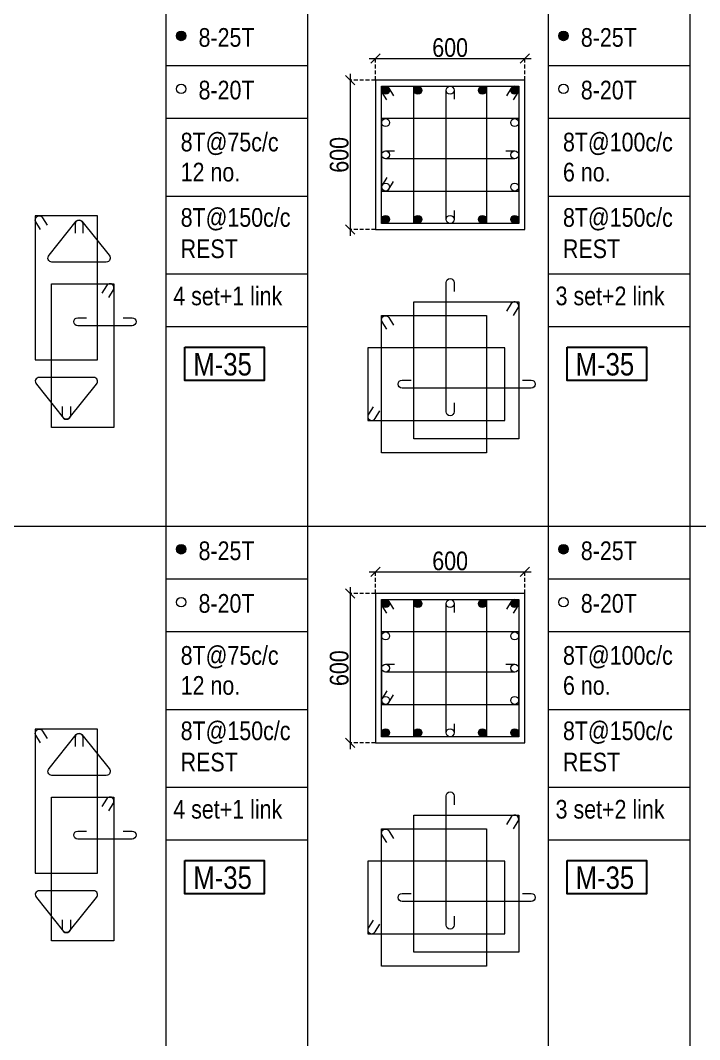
# Model space of a CAD drawing. Header units: millimetres. Extents: x 1112055 to 3390982, y -148532 to 766891.
# Drawn here: x 2289154 to 2300051, y 541078 to 557438 of the extents above; entities that cross this region are included whole.
import ezdxf
from ezdxf.enums import TextEntityAlignment as Align

# ---------------------------------------------------------------- set-up
doc = ezdxf.new("R2010")
doc.units = ezdxf.units.MM
doc.header["$PDMODE"] = 35
doc.header["$PDSIZE"] = -25
doc.linetypes.add('DASHED2', pattern=[0.375, 0.25, -0.125])
doc.linetypes.add('Hidden', pattern=[9.525, 6.35, -3.175])
for name, color, linetype, lineweight in [('B COL. SIZE DIM', 220, 'Continuous', 25), ('B COLSCH', 204, 'Continuous', 20), ('B COLUMN', 1, 'Hidden', 9), ('B STEEL', 34, 'Continuous', 15)]:
    doc.layers.add(name, color=color, linetype=linetype, lineweight=lineweight)
doc.layers.add('B TEXT', color=7, linetype='Continuous')
doc.styles.add('dim inside', font='romans.shx', dxfattribs={"width": 0.8, "height": 125})
doc.styles.add('SWINC', font='swissc.ttf')
doc.dimstyles.new('dim inside', dxfattribs={"dimtxt": 125, "dimasz": 100, "dimexe": 0, "dimexo": 0, "dimgap": 10, "dimtad": 0, "dimdec": 0, "dimzin": 0, "dimdsep": 46, "dimtxsty": 'dim inside', "dimblk": 'SMALL', "dimcen": 0.09, "dimadec": 0, "dimazin": 0, "dimtfac": 1, "dimtdec": 0, "dimtofl": 0, "dimtmove": 0, "dimatfit": 3, "dimfxl": 1, "dimtolj": 1, "dimtzin": 0, "dimarcsym": 2})

# ---------------------------------------------------------------- blocks, each defined once
blk = doc.blocks.new('_Oblique')
at = {"color": 0, "linetype": 'ByBlock', "lineweight": -2}
blk.add_line((-0.5, -0.5), (0.5, 0.5), dxfattribs=at)
blk = doc.blocks.new('*D3416')
at = {"layer": 'B COL. SIZE DIM', "color": 250, "lineweight": 9, "ltscale": 250, "transparency": 16777216}
blk.add_line((2294749, 548585), (2297349, 548585), dxfattribs=at)
at = {"layer": 'B COL. SIZE DIM', "color": 250, "linetype": 'DASHED2', "lineweight": 9, "ltscale": 250, "transparency": 16777216}
for p, q in [((2294849, 548240), (2294849, 548585)), ((2297249, 548240), (2297249, 548585))]:
    blk.add_line(p, q, dxfattribs=at)
at = {"layer": 'Defpoints', "color": 0, "transparency": 16777216}
for p in [(2297249, 548585), (2294849, 548240), (2297249, 548240)]:
    blk.add_point(p, dxfattribs=at)
at = {"layer": 'B COL. SIZE DIM', "color": 250, "lineweight": 9, "transparency": 16777216, "xscale": 150, "yscale": 150, "zscale": 150, "rotation": 180}
blk.add_blockref('_Oblique', (2294849, 548585), dxfattribs=at)
at = {"layer": 'B COL. SIZE DIM', "color": 250, "lineweight": 9, "transparency": 16777216, "xscale": 150, "yscale": 150, "zscale": 150}
blk.add_blockref('_Oblique', (2297249, 548585), dxfattribs=at)
at = {"layer": 'B COL. SIZE DIM', "color": 6, "transparency": 16777216, "insert": (2296049, 548760), "char_height": 300, "attachment_point": 5, "style": 'SWINC'}
blk.add_mtext('\\A1;600', dxfattribs=at)
blk = doc.blocks.new('*D3417')
at = {"layer": 'B COL. SIZE DIM', "color": 250, "lineweight": 9, "ltscale": 250, "transparency": 16777216}
blk.add_line((2294445, 548340), (2294445, 545740), dxfattribs=at)
at = {"layer": 'B COL. SIZE DIM', "color": 250, "linetype": 'DASHED2', "lineweight": 9, "ltscale": 250, "transparency": 16777216}
for p, q in [((2294849, 548240), (2294445, 548240)), ((2294849, 545840), (2294445, 545840))]:
    blk.add_line(p, q, dxfattribs=at)
at = {"layer": 'Defpoints', "color": 0, "transparency": 16777216}
for p in [(2294849, 548240), (2294445, 545840), (2294849, 545840)]:
    blk.add_point(p, dxfattribs=at)
at = {"layer": 'B COL. SIZE DIM', "color": 250, "lineweight": 9, "transparency": 16777216, "xscale": 150, "yscale": 150, "zscale": 150}
for p, rotation in [((2294445, 548240), 90), ((2294445, 545840), 270)]:
    blk.add_blockref('_Oblique', p, dxfattribs=dict(at, rotation=rotation))
at = {"layer": 'B COL. SIZE DIM', "color": 6, "transparency": 16777216, "insert": (2294270, 547040), "char_height": 300, "attachment_point": 5, "rotation": 90, "style": 'SWINC'}
blk.add_mtext('\\A1;600', dxfattribs=at)
blk = doc.blocks.new('*D3418')
at = {"layer": 'B COL. SIZE DIM', "color": 250, "lineweight": 9, "ltscale": 250, "transparency": 16777216}
blk.add_line((2294749, 556825), (2297349, 556825), dxfattribs=at)
at = {"layer": 'B COL. SIZE DIM', "color": 250, "linetype": 'DASHED2', "lineweight": 9, "ltscale": 250, "transparency": 16777216}
for p, q in [((2294849, 556480), (2294849, 556825)), ((2297249, 556480), (2297249, 556825))]:
    blk.add_line(p, q, dxfattribs=at)
at = {"layer": 'Defpoints', "color": 0, "transparency": 16777216}
for p in [(2297249, 556825), (2294849, 556480), (2297249, 556480)]:
    blk.add_point(p, dxfattribs=at)
at = {"layer": 'B COL. SIZE DIM', "color": 250, "lineweight": 9, "transparency": 16777216, "xscale": 150, "yscale": 150, "zscale": 150, "rotation": 180}
blk.add_blockref('_Oblique', (2294849, 556825), dxfattribs=at)
at = {"layer": 'B COL. SIZE DIM', "color": 250, "lineweight": 9, "transparency": 16777216, "xscale": 150, "yscale": 150, "zscale": 150}
blk.add_blockref('_Oblique', (2297249, 556825), dxfattribs=at)
at = {"layer": 'B COL. SIZE DIM', "color": 6, "transparency": 16777216, "insert": (2296049, 557000), "char_height": 300, "attachment_point": 5, "style": 'SWINC'}
blk.add_mtext('\\A1;600', dxfattribs=at)
blk = doc.blocks.new('*D3419')
at = {"layer": 'B COL. SIZE DIM', "color": 250, "lineweight": 9, "ltscale": 250, "transparency": 16777216}
blk.add_line((2294445, 556580), (2294445, 553980), dxfattribs=at)
at = {"layer": 'B COL. SIZE DIM', "color": 250, "linetype": 'DASHED2', "lineweight": 9, "ltscale": 250, "transparency": 16777216}
for p, q in [((2294849, 556480), (2294445, 556480)), ((2294849, 554080), (2294445, 554080))]:
    blk.add_line(p, q, dxfattribs=at)
at = {"layer": 'Defpoints', "color": 0, "transparency": 16777216}
for p in [(2294849, 556480), (2294445, 554080), (2294849, 554080)]:
    blk.add_point(p, dxfattribs=at)
at = {"layer": 'B COL. SIZE DIM', "color": 250, "lineweight": 9, "transparency": 16777216, "xscale": 150, "yscale": 150, "zscale": 150}
for p, rotation in [((2294445, 556480), 90), ((2294445, 554080), 270)]:
    blk.add_blockref('_Oblique', p, dxfattribs=dict(at, rotation=rotation))
at = {"layer": 'B COL. SIZE DIM', "color": 6, "transparency": 16777216, "insert": (2294270, 555280), "char_height": 300, "attachment_point": 5, "rotation": 90, "style": 'SWINC'}
blk.add_mtext('\\A1;600', dxfattribs=at)

msp = doc.modelspace()

# ---------------------------------------------------------------- hatches: boundary and pattern name
at = {"layer": 'B STEEL', "lineweight": 9, "ltscale": 0.5}
h = msp.add_hatch(color=34, dxfattribs=at)
edge = h.paths.add_edge_path()
edge.add_arc((2291734, 557189.1), 76.8, 0, 360)
h = msp.add_hatch(color=34, dxfattribs=at)
edge = h.paths.add_edge_path()
edge.add_arc((2297867.6, 557189.1), 76.8, 0, 360)
h = msp.add_hatch(color=34, dxfattribs=at)
edge = h.paths.add_edge_path()
edge.add_arc((2295013.2, 556315.9), 64, 0, 360)
at = {"layer": 'B STEEL'}
h = msp.add_hatch(color=34, dxfattribs=at)
edge = h.paths.add_edge_path()
edge.add_arc((2295531.2, 556315.9), 64, 0, 360)
h = msp.add_hatch(color=34, dxfattribs=at)
edge = h.paths.add_edge_path()
edge.add_arc((2296567.1, 556315.9), 64, 0, 360)
at = {"layer": 'B STEEL', "lineweight": 9, "ltscale": 0.5}
h = msp.add_hatch(color=34, dxfattribs=at)
edge = h.paths.add_edge_path()
edge.add_arc((2297085.1, 556315.9), 64, 180, 540, ccw=False)
h = msp.add_hatch(color=34, dxfattribs=at)
edge = h.paths.add_edge_path()
edge.add_arc((2295013.2, 554243.9), 64, 0, 360, ccw=False)
at = {"layer": 'B STEEL'}
h = msp.add_hatch(color=34, dxfattribs=at)
edge = h.paths.add_edge_path()
edge.add_arc((2295531.2, 554243.9), 64, 0, 360)
h = msp.add_hatch(color=34, dxfattribs=at)
edge = h.paths.add_edge_path()
edge.add_arc((2296567.1, 554243.9), 64, 0, 360)
at = {"layer": 'B STEEL', "lineweight": 9, "ltscale": 0.5}
h = msp.add_hatch(color=34, dxfattribs=at)
edge = h.paths.add_edge_path()
edge.add_arc((2297085.1, 554243.9), 64, -180, 180)
h = msp.add_hatch(color=34, dxfattribs=at)
edge = h.paths.add_edge_path()
edge.add_arc((2291734, 548949.2), 76.8, 0, 360)
h = msp.add_hatch(color=34, dxfattribs=at)
edge = h.paths.add_edge_path()
edge.add_arc((2297867.6, 548949.2), 76.8, 0, 360)
h = msp.add_hatch(color=34, dxfattribs=at)
edge = h.paths.add_edge_path()
edge.add_arc((2295013.2, 548076), 64, 0, 360)
at = {"layer": 'B STEEL'}
h = msp.add_hatch(color=34, dxfattribs=at)
edge = h.paths.add_edge_path()
edge.add_arc((2295531.2, 548076), 64, 0, 360)
h = msp.add_hatch(color=34, dxfattribs=at)
edge = h.paths.add_edge_path()
edge.add_arc((2296567.1, 548076), 64, 0, 360)
at = {"layer": 'B STEEL', "lineweight": 9, "ltscale": 0.5}
h = msp.add_hatch(color=34, dxfattribs=at)
edge = h.paths.add_edge_path()
edge.add_arc((2297085.1, 548076), 64, 180, 540, ccw=False)
h = msp.add_hatch(color=34, dxfattribs=at)
edge = h.paths.add_edge_path()
edge.add_arc((2295013.2, 546004.1), 64, 0, 360, ccw=False)
at = {"layer": 'B STEEL'}
h = msp.add_hatch(color=34, dxfattribs=at)
edge = h.paths.add_edge_path()
edge.add_arc((2295531.2, 546004.1), 64, 0, 360)
h = msp.add_hatch(color=34, dxfattribs=at)
edge = h.paths.add_edge_path()
edge.add_arc((2296567.1, 546004.1), 64, 0, 360)
at = {"layer": 'B STEEL', "lineweight": 9, "ltscale": 0.5}
h = msp.add_hatch(color=34, dxfattribs=at)
edge = h.paths.add_edge_path()
edge.add_arc((2297085.1, 546004.1), 64, -180, 180)

# ---------------------------------------------------------------- linework, layer by layer
at = {"layer": 'B COLSCH', "color": 250, "lineweight": 0}
for p, q in [((2291487.7, 565797.2), (2291487.7, 516358.1)), ((2293762.1, 565797.2), (2293762.1, 507483)), ((2297621.3, 565797.2), (2297621.3, 516358.1)), ((2299895.7, 565797.2), (2299895.7, 507483)), ((2291487.7, 556712.4), (2293762.1, 556712.4)), ((2297621.3, 556712.4), (2299895.7, 556712.4)), ((2291487.7, 555867.4), (2293762.1, 555867.4)), ((2297621.3, 555867.4), (2299895.7, 555867.4)), ((2291487.7, 554617.6), (2293762.1, 554617.6)), ((2297621.3, 554617.6), (2299895.7, 554617.6)), ((2291487.7, 553367.8), (2293762.1, 553367.8)), ((2297621.3, 553367.8), (2299895.7, 553367.8)), ((2291487.7, 552522.8), (2293762.1, 552522.8)), ((2297621.3, 552522.8), (2299895.7, 552522.8)), ((2210905.9, 549317.5), (2340021.1, 549317.5)), ((2291487.7, 548472.5), (2293762.1, 548472.5)), ((2297621.3, 548472.5), (2299895.7, 548472.5)), ((2291487.7, 547627.5), (2293762.1, 547627.5)), ((2297621.3, 547627.5), (2299895.7, 547627.5)), ((2291487.7, 546377.8), (2293762.1, 546377.8)), ((2297621.3, 546377.8), (2299895.7, 546377.8)), ((2291487.7, 545128), (2293762.1, 545128)), ((2297621.3, 545128), (2299895.7, 545128)), ((2291487.7, 544283), (2293762.1, 544283)), ((2297621.3, 544283), (2299895.7, 544283))]:
    msp.add_line(p, q, dxfattribs=at)
at = {"layer": 'B COLUMN', "color": 1, "linetype": 'ByBlock', "lineweight": 20}
for points in [[(2294849.2, 554079.9), (2297249.2, 554079.9), (2297249.2, 556479.9), (2294849.2, 556479.9)], [(2294849.2, 545840.1), (2297249.2, 545840.1), (2297249.2, 548240.1), (2294849.2, 548240.1)]]:
    msp.add_lwpolyline(points, close=True, dxfattribs=at)
at = {"layer": 'B STEEL', "color": 34, "lineweight": 9, "ltscale": 0.5}
for points in [[(2295033.4, 556160.8), (2294958.7, 556282.3, -1), (2295067.7, 556349.4), (2295142.5, 556228)], [(2296113.2, 554386.6), (2296113.2, 554243.9, -1), (2295985.1, 554243.9), (2295985.1, 556315.9, -1), (2296113.2, 556315.9), (2296113.2, 556173.2)], [(2297064.9, 556160.8), (2297139.7, 556282.3, 1), (2297030.6, 556349.4), (2296955.8, 556228)], [(2296942.5, 555343.9), (2297085.1, 555343.9, -1), (2297085.1, 555215.9), (2295013.2, 555215.9, -1), (2295013.2, 555343.9), (2295155.8, 555343.9)], [(2295033.4, 554916.9), (2294958.7, 554795.5, 1), (2295067.7, 554728.4), (2295142.5, 554849.8)], [(2289477.2, 554081.8), (2289402.4, 554203.3, -1), (2289511.5, 554270.4), (2289586.2, 554148.9)], [(2290160.1, 554024.9), (2290160.1, 554167.5, 1), (2290032.1, 554167.5), (2290032.1, 554024.9)], [(2290571.3, 552991.1), (2290646.1, 553112.6, 1), (2290537, 553179.7), (2290462.3, 553058.2)], [(2296113.2, 551299.1), (2296113.2, 551156.4, -1), (2295985.1, 551156.4), (2295985.1, 553228.4, -1), (2296113.2, 553228.4), (2296113.2, 553085.7)], [(2297064.9, 552703.1), (2297139.7, 552824.5, 1), (2297030.6, 552891.7), (2296955.8, 552770.2)], [(2290802.8, 552664.8), (2290945.5, 552664.8, -1), (2290945.5, 552536.8), (2290073.5, 552536.8, -1), (2290073.5, 552664.8), (2290216.1, 552664.8)], [(2295033.4, 552480), (2294958.7, 552601.5, -1), (2295067.7, 552668.6), (2295142.5, 552547.1)], [(2297208.1, 551663.1), (2297350.7, 551663.1, -1), (2297350.7, 551535), (2295278.7, 551535, -1), (2295278.7, 551663.1), (2295421.4, 551663.1)], [(2289957, 551241.1), (2289957, 551098.4, -1), (2289828.9, 551098.4), (2289828.9, 551241.1)], [(2294812.1, 551236.1), (2294737.4, 551114.6, 1), (2294846.4, 551047.5), (2294921.2, 551169)], [(2295033.4, 547921), (2294958.7, 548042.5, -1), (2295067.7, 548109.6), (2295142.5, 547988.1)], [(2296113.2, 546146.7), (2296113.2, 546004.1, -1), (2295985.1, 546004.1), (2295985.1, 548076, -1), (2296113.2, 548076), (2296113.2, 547933.4)], [(2297064.9, 547921), (2297139.7, 548042.5, 1), (2297030.6, 548109.6), (2296955.8, 547988.1)], [(2296942.5, 547104.1), (2297085.1, 547104.1, -1), (2297085.1, 546976), (2295013.2, 546976, -1), (2295013.2, 547104.1), (2295155.8, 547104.1)], [(2295033.4, 546677.1), (2294958.7, 546555.6, 1), (2295067.7, 546488.5), (2295142.5, 546610)], [(2289477.2, 545841.9), (2289402.4, 545963.4, -1), (2289511.5, 546030.5), (2289586.2, 545909)], [(2290160.1, 545785), (2290160.1, 545927.7, 1), (2290032.1, 545927.7), (2290032.1, 545785)], [(2290571.3, 544751.3), (2290646.1, 544872.8, 1), (2290537, 544939.9), (2290462.3, 544818.4)], [(2296113.2, 543059.2), (2296113.2, 542916.6, -1), (2295985.1, 542916.6), (2295985.1, 544988.5, -1), (2296113.2, 544988.5), (2296113.2, 544845.9)], [(2297064.9, 544463.2), (2297139.7, 544584.7, 1), (2297030.6, 544651.8), (2296955.8, 544530.3)], [(2290802.8, 544425), (2290945.5, 544425, -1), (2290945.5, 544297), (2290073.5, 544297, -1), (2290073.5, 544425), (2290216.1, 544425)], [(2295033.4, 544240.1), (2294958.7, 544361.6, -1), (2295067.7, 544428.7), (2295142.5, 544307.3)], [(2297208.1, 543423.2), (2297350.7, 543423.2, -1), (2297350.7, 543295.2), (2295278.7, 543295.2, -1), (2295278.7, 543423.2), (2295421.4, 543423.2)], [(2289957, 543001.2), (2289957, 542858.6, -1), (2289828.9, 542858.6), (2289828.9, 543001.2)], [(2294812.1, 542996.2), (2294737.4, 542874.8, 1), (2294846.4, 542807.7), (2294921.2, 542929.1)]]:
    msp.add_lwpolyline(points, format="xyb", dxfattribs=at)
for points in [[(2296631.2, 556379.9), (2296631.2, 554179.9), (2294949.2, 554179.9), (2294949.2, 556379.9)], [(2297149.2, 556379.9), (2297149.2, 554179.9), (2295467.1, 554179.9), (2295467.1, 556379.9)], [(2294949.2, 554697.9), (2297149.2, 554697.9), (2297149.2, 555861.9), (2294949.2, 555861.9)], [(2289392.9, 551991.5), (2290392.9, 551991.5), (2290392.9, 554300.8), (2289392.9, 554300.8)], [(2289655.6, 553210.2), (2290655.6, 553210.2), (2290655.6, 550900.8), (2289655.6, 550900.8)], [(2297149.2, 552922.1), (2297149.2, 550722.1), (2295467.1, 550722.1), (2295467.1, 552922.1)], [(2296631.2, 552699), (2296631.2, 550499), (2294949.2, 550499), (2294949.2, 552699)], [(2294727.9, 551017), (2296927.9, 551017), (2296927.9, 552181.1), (2294727.9, 552181.1)], [(2296631.2, 548140.1), (2296631.2, 545940.1), (2294949.2, 545940.1), (2294949.2, 548140.1)], [(2297149.2, 548140.1), (2297149.2, 545940.1), (2295467.1, 545940.1), (2295467.1, 548140.1)], [(2294949.2, 546458), (2297149.2, 546458), (2297149.2, 547622.1), (2294949.2, 547622.1)], [(2289392.9, 543751.6), (2290392.9, 543751.6), (2290392.9, 546061), (2289392.9, 546061)], [(2289655.6, 544970.3), (2290655.6, 544970.3), (2290655.6, 542661), (2289655.6, 542661)], [(2297149.2, 544682.3), (2297149.2, 542482.3), (2295467.1, 542482.3), (2295467.1, 544682.3)], [(2296631.2, 544459.2), (2296631.2, 542259.2), (2294949.2, 542259.2), (2294949.2, 544459.2)], [(2294727.9, 542777.2), (2296927.9, 542777.2), (2296927.9, 543941.2), (2294727.9, 543941.2)]]:
    msp.add_lwpolyline(points, close=True, dxfattribs=at)
for points in [[(2290141.3, 554212.8), (2290577.3, 553667.5, -0.6687154), (2290532.1, 553558.2), (2289660.1, 553558.2, -0.6687154), (2289614.9, 553667.5), (2290050.9, 554212.8, -0.4133445)], [(2289938.1, 551053.1), (2290374.1, 551598.4, 0.6687154), (2290328.9, 551707.8), (2289457, 551707.8, 0.6687154), (2289411.8, 551598.4), (2289847.7, 551053.1, 0.4133445)], [(2290141.3, 545973), (2290577.3, 545427.7, -0.6687154), (2290532.1, 545318.3), (2289660.1, 545318.3, -0.6687154), (2289614.9, 545427.7), (2290050.9, 545973, -0.4133445)], [(2289938.1, 542813.2), (2290374.1, 543358.6, 0.6687154), (2290328.9, 543467.9), (2289457, 543467.9, 0.6687154), (2289411.8, 543358.6), (2289847.7, 542813.2, 0.4133445)]]:
    msp.add_lwpolyline(points, format="xyb", close=True, dxfattribs=at)
for centre, radius in [((2291734, 557189.1), 76.8), ((2297867.6, 557189.1), 76.8), ((2291734, 556338.8), 76.8), ((2295013.2, 556315.9), 64), ((2295531.2, 556315.9), 64), ((2296049.2, 556315.9), 64), ((2296567.1, 556315.9), 64), ((2297085.1, 556315.9), 64), ((2297867.6, 556338.8), 76.8), ((2295013.2, 555797.9), 64), ((2297085.1, 555797.9), 64), ((2295013.2, 555279.9), 64), ((2297085.1, 555279.9), 64), ((2295013.2, 554761.9), 64), ((2297085.1, 554761.9), 64), ((2295013.2, 554243.9), 64), ((2295531.2, 554243.9), 64), ((2296049.2, 554243.9), 64), ((2296567.1, 554243.9), 64), ((2297085.1, 554243.9), 64), ((2291734, 548949.2), 76.8), ((2297867.6, 548949.2), 76.8), ((2291734, 548098.9), 76.8), ((2295013.2, 548076), 64), ((2295531.2, 548076), 64), ((2296049.2, 548076), 64), ((2296567.1, 548076), 64), ((2297085.1, 548076), 64), ((2297867.6, 548098.9), 76.8), ((2295013.2, 547558), 64), ((2297085.1, 547558), 64), ((2295013.2, 547040.1), 64), ((2297085.1, 547040.1), 64), ((2295013.2, 546522.1), 64), ((2297085.1, 546522.1), 64), ((2295013.2, 546004.1), 64), ((2295531.2, 546004.1), 64), ((2296049.2, 546004.1), 64), ((2296567.1, 546004.1), 64), ((2297085.1, 546004.1), 64)]:
    msp.add_circle(centre, radius, dxfattribs=at)
at = {"layer": 'B TEXT', "color": 1}
for points in [[(2291791.4, 552193.8), (2293066, 552193.8), (2293066, 551655.8), (2291791.4, 551655.8)], [(2297925, 552193.8), (2299199.6, 552193.8), (2299199.6, 551655.8), (2297925, 551655.8)], [(2291791.4, 543954), (2293066, 543954), (2293066, 543416), (2291791.4, 543416)], [(2297925, 543954), (2299199.6, 543954), (2299199.6, 543416), (2297925, 543416)]]:
    msp.add_lwpolyline(points, close=True, dxfattribs=at)

# ---------------------------------------------------------------- texts
at = {"layer": 'B TEXT', "style": 'SWINC'}
for s, p in [('8-25T', (2292012.5, 557014.5)), ('8-25T', (2298146.1, 557014.5)), ('8-20T', (2292012.5, 556169.5)), ('8-20T', (2298146.1, 556169.5)), ('8T@75c/c', (2291725.6, 555334.7)), ('8T@100c/c', (2297859.2, 555334.7)), ('12 no.', (2291725.6, 554852.9)), ('6 no.', (2297859.2, 554852.9)), ('8T@150c/c', (2291725.6, 554124.8)), ('8T@150c/c', (2297859.2, 554124.8)), ('REST', (2291725.6, 553622.4)), ('REST', (2297859.2, 553622.4)), ('4 set+1 link', (2291607.2, 552865.3)), ('3 set+2 link', (2297740.9, 552865.3)), ('8-25T', (2292012.5, 548774.7)), ('8-25T', (2298146.1, 548774.7)), ('8-20T', (2292012.5, 547929.7)), ('8-20T', (2298146.1, 547929.7)), ('8T@75c/c', (2291725.6, 547094.8)), ('8T@100c/c', (2297859.2, 547094.8)), ('12 no.', (2291725.6, 546613)), ('6 no.', (2297859.2, 546613)), ('8T@150c/c', (2291725.6, 545884.9)), ('8T@150c/c', (2297859.2, 545884.9)), ('REST', (2291725.6, 545382.5)), ('REST', (2297859.2, 545382.5)), ('4 set+1 link', (2291607.2, 544625.5)), ('3 set+2 link', (2297740.9, 544625.5))]:
    msp.add_text(s, height=300, dxfattribs=at).set_placement(p)
at = {"layer": 'B TEXT', "color": 1, "style": 'SWINC'}
for p in [(2291928.7, 551629.3), (2298062.3, 551629.3), (2291928.7, 543389.4), (2298062.3, 543389.4)]:
    msp.add_text('M-35', height=360, dxfattribs=at).set_placement(p, align=Align.BOTTOM_LEFT)

# ---------------------------------------------------------------- dimensions: what is measured, and where the dimension line sits
at = {"layer": 'B COL. SIZE DIM', "color": 250, "ltscale": 250}
for base, p1, p2, picture, middle in [((2297249.2, 556824.8), (2294849.2, 556479.9), (2297249.2, 556479.9), '*D3418', (2296049.2, 556999.8)), ((2297249.2, 548585), (2294849.2, 548240.1), (2297249.2, 548240.1), '*D3416', (2296049.2, 548760))]:
    dim = msp.add_linear_dim(base=base, p1=p1, p2=p2, dimstyle='dim inside', override={"dimtxt": 300, "dimasz": 150, "dimgap": 25, "dimtad": 3, "dimlfac": 0.25, "dimtxsty": 'SWINC', "dimblk1": 'Oblique', "dimblk2": 'Oblique', "dimsah": 1, "dimdle": 100, "dimclrd": 250, "dimclre": 250, "dimclrt": 6, "dimfxl": 1000, "dimlwd": 9, "dimlwe": 9}, dxfattribs=at)
    dim.commit()
    dim.dimension.update_dxf_attribs({"geometry": picture, "text_midpoint": middle})
for base, p1, p2, picture, middle in [((2294445.3, 554079.9), (2294849.2, 556479.9), (2294849.2, 554079.9), '*D3419', (2294270.3, 555279.9)), ((2294445.3, 545840.1), (2294849.2, 548240.1), (2294849.2, 545840.1), '*D3417', (2294270.3, 547040.1))]:
    dim = msp.add_linear_dim(base=base, p1=p1, p2=p2, angle=90, dimstyle='dim inside', override={"dimtxt": 300, "dimasz": 150, "dimgap": 25, "dimtad": 3, "dimlfac": 0.25, "dimtxsty": 'SWINC', "dimblk1": 'Oblique', "dimblk2": 'Oblique', "dimsah": 1, "dimdle": 100, "dimclrd": 250, "dimclre": 250, "dimclrt": 6, "dimfxl": 1000, "dimlwd": 9, "dimlwe": 9}, dxfattribs=at)
    dim.commit()
    dim.dimension.update_dxf_attribs({"geometry": picture, "text_midpoint": middle})

doc.saveas('drawing.dxf')
